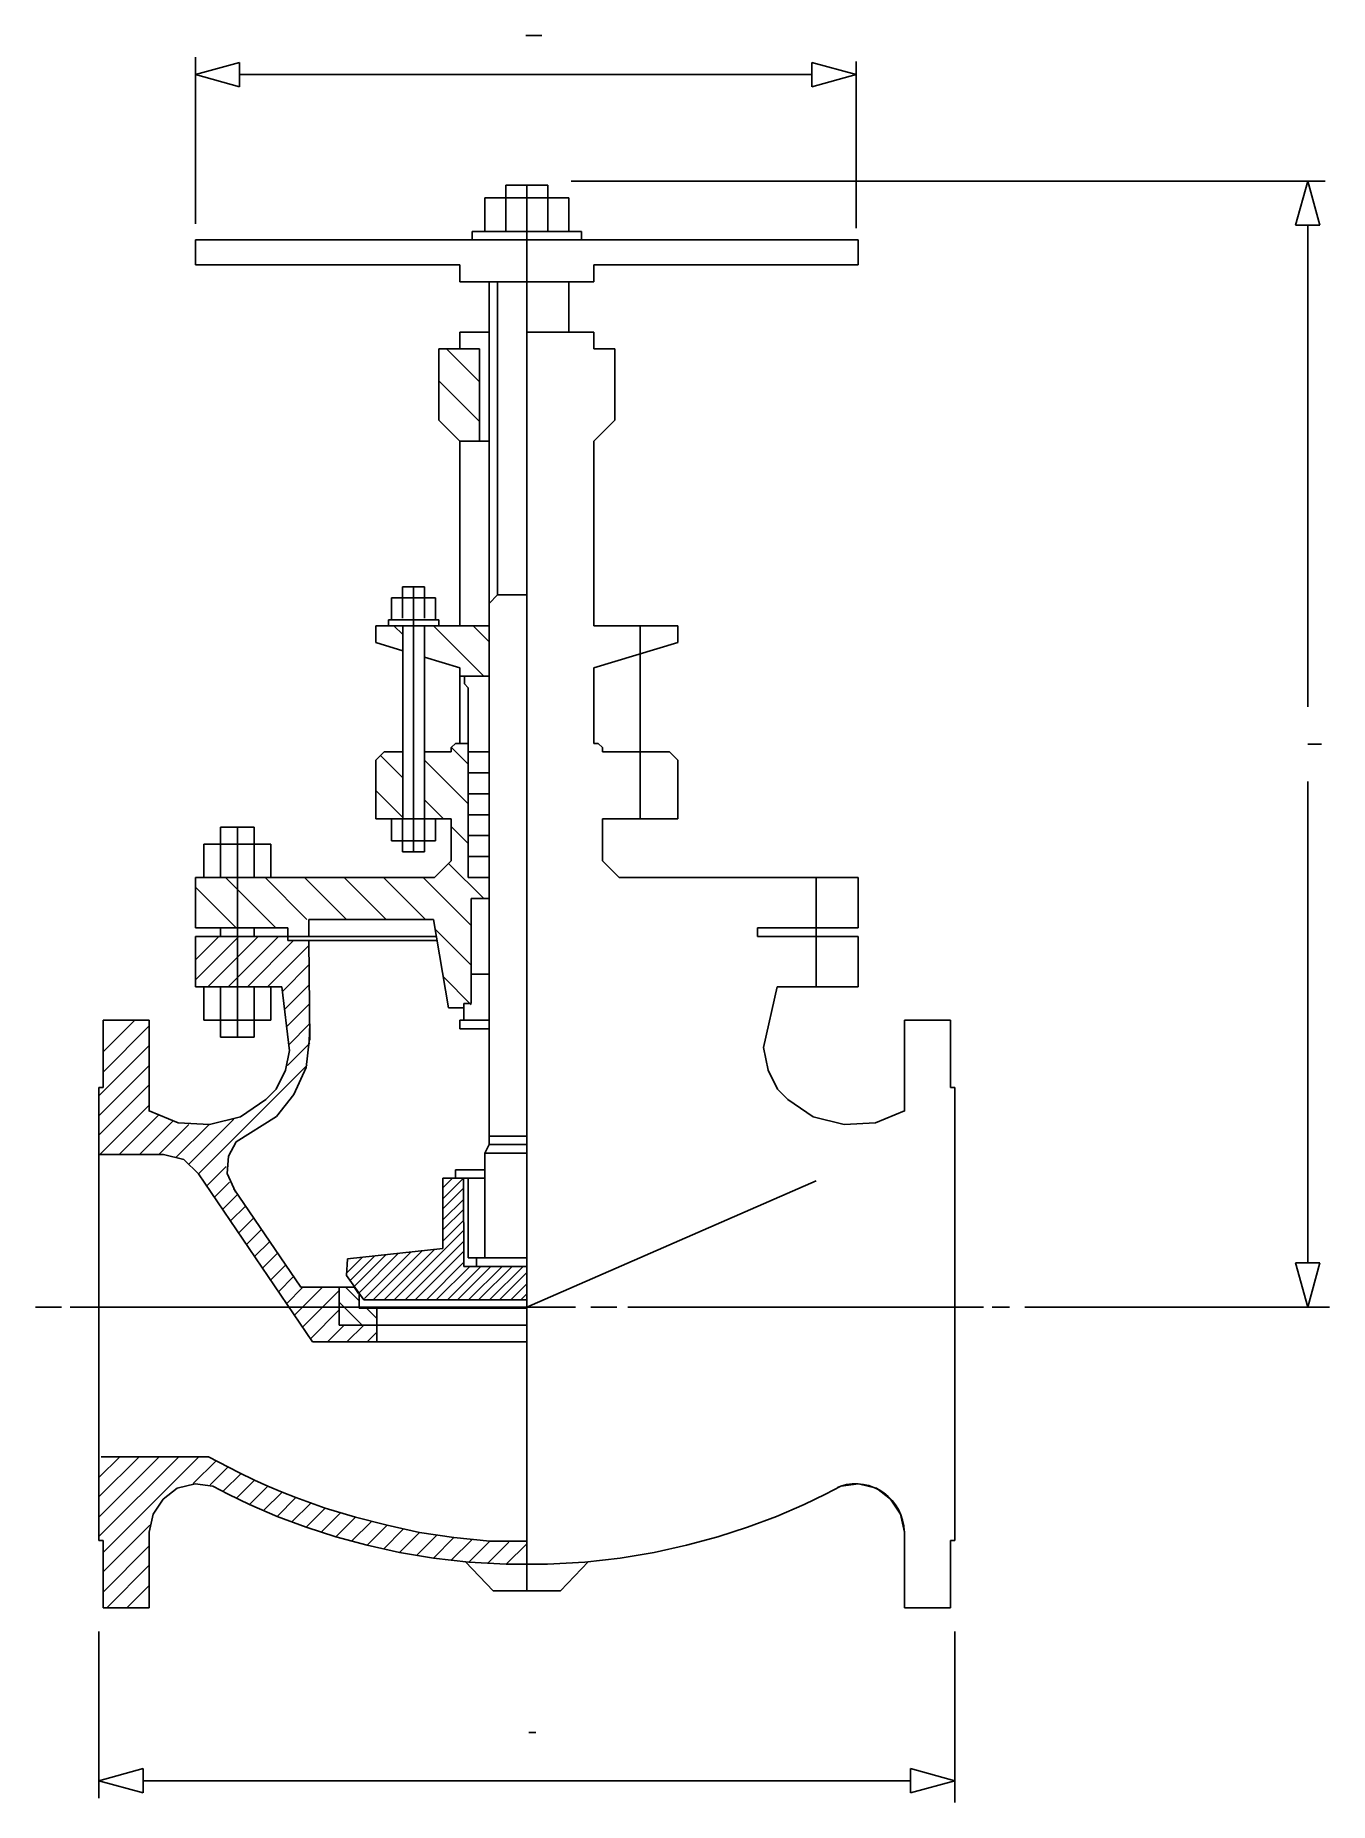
# Model space of a CAD drawing. Extents: x 702 to 1263, y 175 to 940.
import ezdxf

# ---------------------------------------------------------------- set-up
doc = ezdxf.new("R2010")
doc.units = 0
doc.header["$MEASUREMENT"] = 0
doc.layers.get('0').update_dxf_attribs({"linetype": 'CONTINUOUS'})
doc.layers.add('1', color=7, linetype='CONTINUOUS')

msp = doc.modelspace()

# ---------------------------------------------------------------- linework, layer by layer
at = {"linetype": 'Continuous'}
for p, q in [((820.72, 504.4), (820.9, 511.92)), ((914.94, 389.27), (1040.18, 443.9)), ((914.94, 392.36), (914.94, 406.9))]:
    msp.add_line(p, q, dxfattribs=at)
at = {"layer": '1', "color": 5, "linetype": 'Continuous'}
for p, q in [((914.47, 939.92), (921.47, 939.92)), ((1253.14, 633.05), (1259.14, 633.05)), ((915.78, 205.04), (918.78, 205.04))]:
    msp.add_line(p, q, dxfattribs=at)
at = {"layer": '1', "color": 3, "linetype": 'Continuous'}
for p, q in [((771.4, 858.35), (771.4, 930.51)), ((771.4, 922.92), (790.55, 928.21)), ((790.55, 928.21), (790.55, 917.63)), ((790.55, 928.21), (790.55, 917.63)), ((1038.39, 917.63), (1038.39, 928.21)), ((1057.54, 922.92), (1038.39, 928.21)), ((1038.39, 917.63), (1038.39, 928.21)), ((1057.54, 928.62), (1057.54, 856.45)), ((771.4, 922.92), (790.55, 917.63)), ((790.55, 922.92), (1038.39, 922.92)), ((1057.54, 922.92), (1038.39, 917.63)), ((934.1, 876.82), (1260.74, 876.82)), ((1253.14, 876.82), (1247.85, 857.67)), ((1253.14, 876.82), (1258.44, 857.67)), ((1258.44, 857.67), (1247.85, 857.67)), ((1258.44, 857.67), (1247.85, 857.67)), ((1253.14, 857.67), (1253.14, 649.2)), ((1253.14, 616.9), (1253.14, 408.42)), ((1247.85, 408.42), (1258.44, 408.42)), ((1253.14, 389.27), (1247.85, 408.42)), ((1247.85, 408.42), (1258.44, 408.42)), ((1253.14, 389.27), (1258.44, 408.42)), ((833.71, 381.46), (833.71, 397.81)), ((833.71, 397.81), (840.5, 397.81)), ((840.3, 397.68), (842.06, 395.18)), ((842.26, 388.73), (842.26, 395.33)), ((842.26, 388.73), (914.94, 388.73)), ((849.9, 381.46), (849.9, 388.67)), ((1262.64, 389.27), (1130.59, 389.27)), ((833.71, 381.46), (914.94, 381.46)), ((729.62, 248.74), (729.62, 176.58)), ((1100.26, 174.67), (1100.26, 248.74)), ((729.62, 184.17), (748.76, 189.47)), ((729.62, 184.17), (748.76, 178.88)), ((748.76, 189.47), (748.76, 178.88)), ((748.76, 189.47), (748.76, 178.88)), ((748.76, 184.17), (1081.11, 184.17)), ((1081.11, 178.88), (1081.11, 189.47)), ((1100.26, 184.17), (1081.11, 189.47)), ((1081.11, 178.88), (1081.11, 189.47)), ((1100.26, 184.17), (1081.11, 178.88))]:
    msp.add_line(p, q, dxfattribs=at)
at = {"layer": '1', "color": 7, "linetype": 'Continuous'}
for p, q in [((905.85, 869.55), (905.85, 875)), ((905.85, 875), (924.02, 875)), ((914.94, 266.35), (914.94, 875)), ((924.02, 869.55), (924.02, 875)), ((896.77, 869.55), (933.11, 869.55)), ((896.77, 855.01), (896.77, 869.55)), ((905.85, 855.01), (905.85, 869.55)), ((924.02, 855.01), (924.02, 869.55)), ((933.11, 855.01), (933.11, 869.55)), ((771.4, 840.48), (771.4, 851.38)), ((771.4, 851.38), (914.94, 851.38)), ((891.32, 855.01), (938.56, 855.01)), ((891.32, 851.38), (891.32, 855.01)), ((914.94, 851.38), (1058.47, 851.38)), ((938.56, 851.38), (938.56, 855.01)), ((1058.47, 840.48), (1058.47, 851.38)), ((771.4, 840.48), (885.87, 840.48)), ((885.87, 833.21), (885.87, 840.48)), ((944.01, 840.48), (1058.47, 840.48)), ((944.01, 833.21), (944.01, 840.48)), ((885.87, 833.21), (914.94, 833.21)), ((898.59, 693.97), (898.59, 833.21)), ((902.22, 697.6), (902.22, 833.21)), ((914.94, 833.21), (944.01, 833.21)), ((933.11, 811.41), (933.11, 833.21)), ((885.87, 804.14), (885.87, 811.41)), ((898.59, 811.41), (885.87, 811.41)), ((914.94, 811.41), (944.01, 811.41)), ((944.01, 804.14), (944.01, 811.41)), ((876.78, 773.25), (876.78, 804.14)), ((894.38, 804.14), (876.78, 804.14)), ((894.38, 804.14), (894.38, 764.17)), ((944.01, 804.14), (953.09, 804.14)), ((953.09, 773.25), (953.09, 804.14)), ((876.78, 773.25), (885.87, 764.17)), ((953.09, 773.25), (944.01, 764.17)), ((885.87, 684.23), (885.87, 764.17)), ((885.87, 764.17), (898.59, 764.17)), ((944.01, 684.23), (944.01, 764.17)), ((861.12, 701.07), (870.65, 701.07)), ((861.12, 696.31), (861.12, 701.07)), ((870.65, 696.31), (870.65, 701.07)), ((902.22, 697.6), (898.59, 693.97)), ((902.22, 697.6), (914.94, 697.6)), ((856.35, 696.31), (875.42, 696.31)), ((856.35, 686.77), (856.35, 696.31)), ((861.12, 689.45), (861.12, 696.31)), ((861.12, 687.49), (861.12, 695.59)), ((870.65, 690.18), (870.65, 696.31)), ((870.65, 687.49), (870.65, 695.59)), ((875.42, 686.77), (875.42, 696.31)), ((898.59, 459.59), (898.59, 693.97)), ((849.53, 676.96), (849.53, 684.23)), ((898.59, 684.23), (849.53, 684.23)), ((876.78, 686.77), (854.98, 686.77)), ((854.98, 684.23), (854.98, 686.77)), ((861.16, 600.65), (861.16, 684.23)), ((870.6, 600.65), (870.6, 684.23)), ((876.78, 684.23), (876.78, 686.77)), ((944.01, 684.23), (980.35, 684.23)), ((980.35, 676.96), (980.35, 684.23)), ((861.16, 673.47), (849.53, 676.96)), ((944.01, 666.06), (980.35, 676.96)), ((885.87, 666.06), (870.6, 670.64)), ((885.87, 633.35), (885.87, 666.06)), ((944.01, 633.35), (944.01, 666.06)), ((885.87, 662.42), (898.59, 662.42)), ((887.98, 659.12), (887.98, 662.42)), ((889.5, 657.43), (887.98, 659.12)), ((889.5, 575.21), (889.5, 657.43)), ((853.16, 629.72), (849.53, 626.09)), ((861.16, 629.72), (853.16, 629.72)), ((882.23, 629.72), (870.6, 629.72)), ((884.05, 633.35), (882.23, 631.54)), ((882.23, 629.72), (882.23, 631.54)), ((889.5, 633.35), (884.05, 633.35)), ((889.5, 629.72), (898.59, 629.72)), ((944.01, 633.35), (945.82, 633.35)), ((945.82, 633.35), (947.64, 631.54)), ((947.64, 629.72), (947.64, 631.54)), ((947.64, 629.72), (976.71, 629.72)), ((976.71, 629.72), (980.35, 626.09)), ((849.53, 600.65), (849.53, 626.09)), ((889.5, 620.64), (898.59, 620.64)), ((980.35, 600.65), (980.35, 626.09)), ((889.5, 611.55), (898.59, 611.55)), ((782.31, 597.02), (796.84, 597.02)), ((782.31, 589.75), (782.31, 597.02)), ((796.84, 589.75), (796.84, 597.02)), ((882.23, 600.65), (849.53, 600.65)), ((856.35, 600.65), (856.35, 591.11)), ((861.12, 600.65), (861.12, 591.11)), ((861.12, 599.93), (861.12, 591.83)), ((870.65, 600.65), (870.65, 591.11)), ((870.65, 599.93), (870.65, 591.83)), ((875.42, 600.65), (875.42, 591.11)), ((882.23, 582.48), (882.23, 600.65)), ((889.5, 602.47), (898.59, 602.47)), ((947.64, 582.48), (947.64, 600.65)), ((947.64, 600.65), (980.35, 600.65)), ((775.04, 589.75), (804.11, 589.75)), ((775.04, 575.21), (775.04, 589.75)), ((782.31, 575.21), (782.31, 589.75)), ((796.84, 575.21), (796.84, 589.75)), ((804.11, 575.21), (804.11, 589.75)), ((856.35, 591.11), (875.42, 591.11)), ((861.12, 591.11), (861.12, 586.35)), ((870.65, 591.11), (870.65, 586.35)), ((889.5, 593.38), (898.59, 593.38)), ((782.31, 576.3), (782.31, 588.66)), ((796.84, 576.3), (796.84, 588.66)), ((861.12, 586.35), (870.65, 586.35)), ((882.23, 582.48), (874.97, 575.21)), ((889.5, 584.3), (898.59, 584.3)), ((947.64, 582.48), (954.91, 575.21)), ((771.4, 553.41), (771.4, 575.21)), ((771.4, 575.21), (874.97, 575.21)), ((889.5, 575.21), (898.59, 575.21)), ((954.91, 575.21), (1058.47, 575.21)), ((1058.47, 553.41), (1058.47, 575.21)), ((890.83, 520.71), (890.83, 566.13)), ((890.83, 566.13), (898.59, 566.13)), ((811.38, 553.41), (771.4, 553.41)), ((782.31, 549.78), (782.31, 553.41)), ((796.84, 549.78), (796.84, 553.41)), ((811.38, 547.96), (811.38, 553.41)), ((874.46, 557.05), (820.46, 557.05)), ((820.46, 549.78), (820.46, 557.05)), ((880.96, 518.89), (874.46, 557.05)), ((1014.87, 553.41), (1058.47, 553.41)), ((1014.87, 549.78), (1014.87, 553.41)), ((771.4, 527.98), (771.4, 549.78)), ((811.38, 549.78), (771.4, 549.78)), ((875.69, 549.78), (811.38, 549.78)), ((876.01, 547.96), (811.38, 547.96)), ((820.89, 504.89), (820.46, 547.96)), ((1014.87, 549.78), (1058.47, 549.78)), ((1058.47, 527.98), (1058.47, 549.78)), ((890.83, 533.43), (898.59, 533.43)), ((808.82, 527.98), (771.4, 527.98)), ((775.04, 527.98), (775.04, 513.44)), ((782.31, 527.98), (782.31, 513.44)), ((782.31, 526.89), (782.31, 514.53)), ((796.84, 527.98), (796.84, 513.44)), ((796.84, 526.89), (796.84, 514.53)), ((804.11, 527.98), (804.11, 513.44)), ((808.82, 527.98), (812.11, 500.19)), ((887.68, 513.44), (887.68, 520.71)), ((887.68, 520.71), (890.83, 520.71)), ((1023.39, 527.98), (1017.48, 501.72)), ((1023.39, 527.98), (1058.47, 527.98)), ((751.42, 513.44), (731.43, 513.44)), ((731.43, 484.37), (731.43, 513.44)), ((751.42, 513.44), (751.42, 474.12)), ((775.04, 513.44), (804.11, 513.44)), ((782.31, 513.44), (782.31, 506.17)), ((796.84, 513.44), (796.84, 506.17)), ((887.68, 518.89), (880.96, 518.89)), ((885.87, 513.44), (898.59, 513.44)), ((885.87, 509.81), (885.87, 513.44)), ((1078.46, 513.44), (1098.44, 513.44)), ((1078.46, 513.44), (1078.46, 474.12)), ((1098.44, 484.37), (1098.44, 513.44)), ((782.31, 506.17), (796.84, 506.17)), ((885.87, 509.81), (898.59, 509.81)), ((810.41, 491.86), (812.11, 500.3)), ((819.33, 493.04), (820.72, 504.4)), ((1019.47, 491.86), (1017.48, 501.72)), ((806.31, 483.57), (810.41, 491.86)), ((814.08, 481.32), (819.33, 493.04)), ((1023.57, 483.57), (1019.47, 491.86)), ((731.43, 484.37), (729.62, 484.37)), ((729.62, 484.37), (729.62, 288.15)), ((801.88, 479.19), (806.31, 483.57)), ((1028, 479.19), (1023.57, 483.57)), ((1098.44, 484.37), (1100.26, 484.37)), ((1100.26, 288.15), (1100.26, 484.37)), ((790.99, 471.65), (801.88, 479.19)), ((806.55, 471.71), (814.08, 481.32)), ((1038.89, 471.65), (1028, 479.19)), ((751.35, 474.29), (763.93, 468.97)), ((763.93, 468.97), (777.51, 468.31)), ((777.51, 468.31), (790.99, 471.65)), ((789.06, 460.87), (806.55, 471.71)), ((1052.37, 468.31), (1038.89, 471.65)), ((1065.94, 468.97), (1052.37, 468.31)), ((1078.53, 474.29), (1065.94, 468.97)), ((785.74, 454.57), (789.06, 460.87)), ((898.59, 459.59), (896.77, 455.95)), ((898.59, 463.22), (914.94, 463.22)), ((898.59, 459.59), (914.94, 459.59)), ((757.54, 455.3), (729.62, 455.3)), ((757.54, 455.3), (766.36, 453.12)), ((766.36, 453.12), (772.95, 446.84)), ((785.21, 447.05), (785.74, 454.57)), ((896.77, 410.53), (896.77, 455.95)), ((896.77, 455.95), (914.94, 455.95)), ((772.8, 447), (822.07, 374.2)), ((788.71, 439.19), (785.21, 447.05)), ((878.6, 445.05), (878.6, 414.56)), ((896.77, 445.05), (878.6, 445.05)), ((884.05, 448.69), (896.77, 448.69)), ((884.05, 445.05), (884.05, 448.69)), ((887.68, 406.9), (887.55, 445.05)), ((889.5, 410.53), (889.5, 445.05)), ((779.71, 436.79), (786.21, 443.29)), ((787.99, 440.39), (817.05, 397.81)), ((878.6, 414.56), (837.33, 410.21)), ((837.33, 410.21), (836.85, 402.97)), ((893.14, 406.9), (887.68, 406.9)), ((889.5, 410.53), (914.94, 410.53)), ((893.14, 406.9), (893.14, 410.53)), ((914.94, 406.9), (893.14, 406.9)), ((836.85, 402.97), (844.36, 392.36)), ((817.05, 397.81), (833.71, 397.81)), ((844.36, 392.36), (914.94, 392.36)), ((849.9, 381.46), (849.9, 374.2)), ((822.07, 374.2), (914.94, 374.2)), ((777.09, 324.45), (730.52, 324.45)), ((790.26, 317.63), (777.09, 324.45)), ((790.26, 317.63), (797.03, 314.35)), ((797.03, 314.35), (802.83, 311.73)), ((757.39, 306.15), (753.15, 299.61)), ((763.48, 310.91), (757.39, 306.15)), ((771.35, 312.68), (763.48, 310.91)), ((778.89, 311.78), (771.35, 312.68)), ((778.89, 311.78), (785.57, 308.24)), ((785.57, 308.24), (794.89, 303.79)), ((802.83, 311.73), (808.94, 309.13)), ((808.94, 309.13), (814.96, 306.74)), ((814.96, 306.74), (827.59, 302.24)), ((1044.31, 308.24), (1034.99, 303.79)), ((1050.99, 311.78), (1044.31, 308.24)), ((1050.99, 311.78), (1049.52, 311.19)), ((1050.99, 311.78), (1058.53, 312.68)), ((1058.53, 312.68), (1066.39, 310.91)), ((1066.39, 310.91), (1072.49, 306.15)), ((1072.49, 306.15), (1076.73, 299.61)), ((753.15, 299.61), (751.42, 291.81)), ((794.89, 303.79), (806.87, 298.65)), ((806.87, 298.65), (819.32, 293.97)), ((827.59, 302.24), (840.75, 298.26)), ((1023, 298.65), (1010.56, 293.97)), ((1034.99, 303.79), (1023, 298.65)), ((1076.73, 299.61), (1078.46, 291.81)), ((751.42, 291.81), (751.42, 259.08)), ((819.32, 293.97), (832.26, 289.78)), ((840.75, 298.26), (854.47, 294.86)), ((854.47, 294.86), (868.43, 291.69)), ((868.43, 291.69), (883.3, 289.42)), ((1010.56, 293.97), (997.61, 289.78)), ((1078.46, 292.2), (1078.46, 259.08)), ((731.43, 288.15), (729.62, 288.15)), ((731.43, 288.15), (731.43, 259.08)), ((832.26, 289.78), (845.73, 286.12)), ((845.73, 286.12), (859.78, 283.04)), ((883.3, 289.42), (898.89, 287.89)), ((898.89, 287.89), (914.94, 287.89)), ((984.14, 286.12), (970.09, 283.04)), ((997.61, 289.78), (984.14, 286.12)), ((1098.44, 288.15), (1100.26, 288.15)), ((1098.44, 288.15), (1098.44, 259.08)), ((859.78, 283.04), (874.45, 280.59)), ((874.45, 280.59), (889.84, 278.84)), ((900.4, 266.35), (888.31, 278.98)), ((889.84, 278.84), (906.03, 277.9)), ((906.03, 277.9), (914.94, 277.9)), ((923.85, 277.9), (914.94, 277.9)), ((940.04, 278.84), (923.85, 277.9)), ((929.47, 266.35), (941.62, 279.03)), ((955.42, 280.59), (940.04, 278.84)), ((970.09, 283.04), (955.42, 280.59)), ((900.4, 266.35), (914.94, 266.35)), ((914.94, 266.35), (929.47, 266.35)), ((731.43, 259.08), (751.42, 259.08)), ((1078.46, 259.08), (1098.44, 259.08))]:
    msp.add_line(p, q, dxfattribs=at)
at = {"layer": '1', "color": 4, "linetype": 'Continuous'}
for p, q in [((880.16, 804.14), (894.38, 789.91)), ((876.78, 790.38), (894.43, 772.73)), ((865.88, 586.35), (865.88, 701.07)), ((857.38, 684.23), (861.16, 680.44)), ((874.51, 684.23), (896.31, 662.42)), ((891.65, 684.23), (898.59, 677.29)), ((963.99, 600.65), (963.99, 684.23)), ((851.49, 628.04), (861.16, 618.37)), ((882.25, 631.55), (889.5, 624.3)), ((870.6, 626.06), (889.5, 607.16)), ((849.53, 612.88), (861.16, 601.25)), ((870.6, 608.93), (878.88, 600.65)), ((789.57, 506.17), (789.57, 597.02)), ((882.23, 597.3), (889.5, 590.03)), ((784.4, 575.21), (806.21, 553.41)), ((801.54, 575.21), (819.71, 557.05)), ((818.66, 575.21), (836.83, 557.05)), ((835.79, 575.21), (853.96, 557.05)), ((852.93, 575.21), (871.1, 557.05)), ((870.06, 575.21), (890.83, 554.44)), ((881.08, 581.32), (896.27, 566.13)), ((1040.3, 527.98), (1040.3, 575.21)), ((771.4, 571.09), (789.08, 553.41)), ((875.15, 552.99), (890.83, 537.3)), ((771.4, 539.68), (781.5, 549.78)), ((771.4, 530.97), (790.22, 549.78)), ((776.83, 527.98), (798.63, 549.78)), ((785.55, 527.98), (807.35, 549.78)), ((793.97, 527.98), (813.95, 547.96)), ((802.68, 527.98), (820.48, 545.78)), ((809.06, 525.95), (820.57, 537.45)), ((809.98, 518.15), (820.65, 528.82)), ((878.67, 532.33), (890.83, 520.16)), ((810.88, 510.63), (820.73, 520.49)), ((731.43, 499.71), (745.17, 513.44)), ((731.43, 490.99), (751.42, 510.97)), ((811.8, 502.84), (820.82, 511.86)), ((729.62, 480.76), (751.42, 502.56)), ((811.27, 493.9), (820.91, 503.53)), ((729.62, 472.04), (751.42, 493.84)), ((772.8, 447), (819.8, 494)), ((729.62, 463.63), (751.42, 485.43)), ((730, 455.3), (751.11, 476.41)), ((738.41, 455.3), (755.32, 472.2)), ((747.13, 455.3), (761.6, 469.77)), ((755.55, 455.3), (768.58, 468.33)), ((762.93, 453.97), (777.16, 468.19)), ((768.48, 451.1), (787.98, 470.6)), ((776.31, 441.81), (784.68, 450.17)), ((878.6, 440.91), (882.74, 445.05)), ((878.6, 436.1), (887.55, 445.05)), ((783.23, 431.59), (789.77, 438.13)), ((878.6, 431.78), (887.68, 440.86)), ((786.62, 426.57), (793.04, 432.99)), ((878.6, 426.97), (887.68, 436.05)), ((878.6, 422.64), (887.68, 431.72)), ((790.14, 421.38), (796.69, 427.92)), ((793.54, 416.36), (799.99, 422.81)), ((857.47, 392.36), (887.68, 422.59)), ((878.6, 417.83), (887.68, 426.92)), ((797.06, 411.16), (803.59, 417.69)), ((848.33, 392.36), (869.57, 413.6)), ((853.14, 392.36), (874.95, 414.17)), ((862.27, 392.36), (887.68, 417.78)), ((866.6, 392.36), (887.68, 413.45)), ((800.45, 406.14), (806.94, 412.63)), ((803.96, 400.94), (810.51, 407.48)), ((836.92, 404.03), (843.78, 410.89)), ((838.43, 400.73), (849.15, 411.45)), ((839.86, 397.83), (853.99, 411.96)), ((842.26, 395.42), (859.36, 412.53)), ((844.67, 393.02), (864.74, 413.1)), ((871.41, 392.36), (887.68, 408.64)), ((875.74, 392.36), (890.27, 406.9)), ((880.55, 392.36), (895.08, 406.9)), ((884.88, 392.36), (899.41, 406.9)), ((889.69, 392.36), (904.22, 406.9)), ((894.01, 392.36), (908.54, 406.9)), ((898.82, 392.36), (913.35, 406.9)), ((807.37, 395.92), (813.89, 402.45)), ((903.14, 392.36), (914.94, 404.16)), ((907.95, 392.36), (914.94, 399.35)), ((810.88, 390.73), (817.97, 397.81)), ((814.28, 385.71), (826.39, 397.81)), ((817.79, 380.51), (833.71, 396.42)), ((843.6, 381.46), (833.71, 391.35)), ((842.26, 391.94), (836.38, 397.81)), ((912.28, 392.36), (914.94, 395.03)), ((713.35, 389.27), (702.07, 389.27)), ((936.07, 389.27), (717.11, 389.27)), ((821.19, 375.5), (833.71, 388.01)), ((849.9, 384.29), (845.47, 388.73)), ((953.92, 389.27), (942.65, 389.27)), ((1112.74, 389.27), (958.62, 389.27)), ((1124.02, 389.27), (1116.5, 389.27)), ((828.61, 374.2), (835.88, 381.46)), ((837.02, 374.2), (844.29, 381.46)), ((845.74, 374.2), (849.9, 378.36)), ((729.62, 315.45), (738.62, 324.45)), ((729.62, 298.32), (755.75, 324.45)), ((729.62, 307.03), (747.04, 324.45)), ((729.62, 289.91), (764.16, 324.45)), ((731.43, 283.01), (772.88, 324.45)), ((770.48, 312.84), (780.39, 322.75)), ((777.77, 312.22), (785.59, 320.04)), ((783.62, 309.65), (791.15, 317.18)), ((789.16, 306.47), (797.03, 314.35)), ((794.89, 303.79), (802.83, 311.73)), ((800.93, 301.12), (808.94, 309.13)), ((806.87, 298.65), (814.96, 306.74)), ((813.14, 296.21), (821.33, 304.39)), ((819.32, 293.97), (827.59, 302.24)), ((825.84, 291.77), (834.22, 300.15)), ((731.43, 274.6), (751.72, 294.88)), ((832.26, 289.78), (840.75, 298.26)), ((839.05, 287.85), (847.65, 296.46)), ((845.73, 286.12), (854.47, 294.86)), ((852.81, 284.48), (861.37, 293.04)), ((859.78, 283.04), (868.43, 291.69)), ((731.43, 265.88), (751.42, 285.86)), ((867.16, 281.71), (875.91, 290.45)), ((874.45, 280.59), (883.3, 289.42)), ((882.19, 279.61), (891.13, 288.54)), ((889.84, 278.84), (898.89, 287.89)), ((897.97, 278.26), (907.13, 287.42)), ((906.03, 277.9), (914.94, 286.81)), ((733.05, 259.08), (751.42, 277.45)), ((741.76, 259.08), (751.42, 268.74))]:
    msp.add_line(p, q, dxfattribs=at)
at = {"layer": '1', "color": 7, "linetype": 'Continuous'}
msp.add_arc((1057.33, 291.73), 21.03, 1.25935, 107.55625, dxfattribs=at)

doc.saveas('drawing.dxf')
